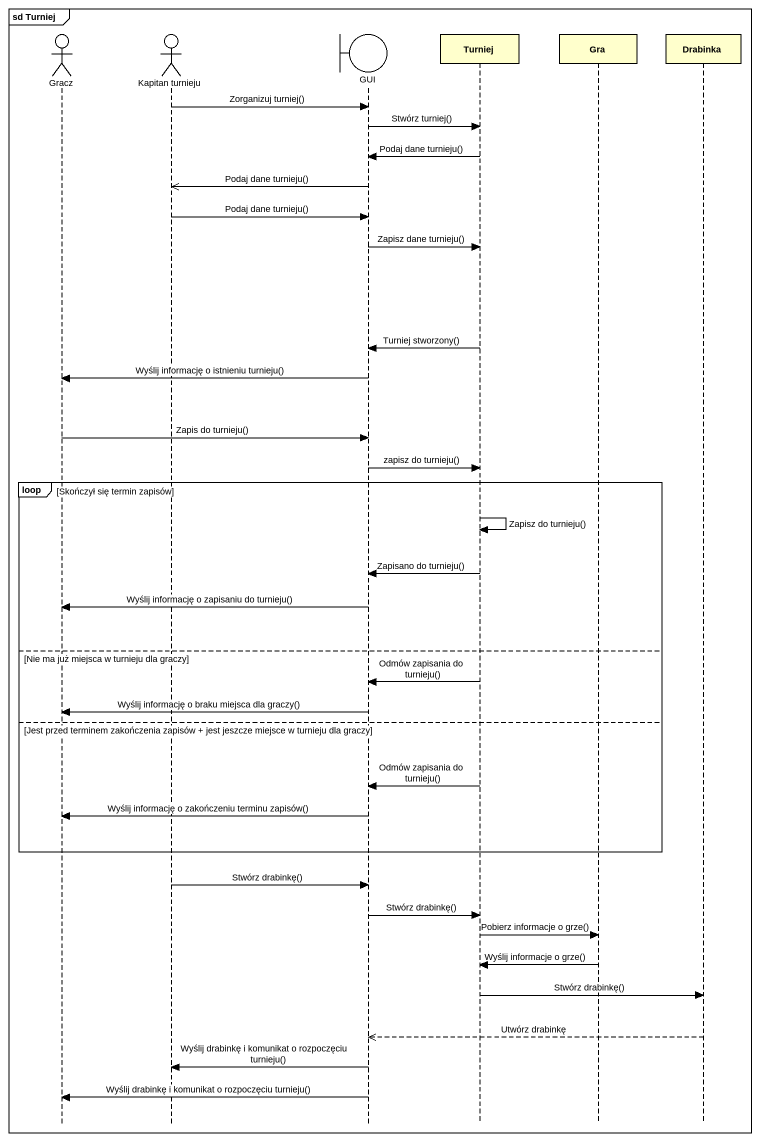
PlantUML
@startuml
mainframe sd Turniej
hide footbox
actor Gracz
actor "Kapitan turnieju" as Kapitan_turnieju
boundary GUI
participant Turniej
participant Gra
participant Drabinka

Kapitan_turnieju -> GUI : Zorganizuj turniej()
GUI -> Turniej : Stwórz turniej()
Turniej -> GUI : Podaj dane turnieju()
GUI ->> Kapitan_turnieju : Podaj dane turnieju()
Kapitan_turnieju -> GUI : Podaj dane turnieju()
GUI -> Turniej : Zapisz dane turnieju()
Turniej -> GUI : Turniej stworzony()
GUI -> Gracz : Wyślij informację o istnieniu turnieju()
Gracz -> GUI : Zapis do turnieju()
GUI -> Turniej : zapisz do turnieju()
loop Skończył się termin zapisów
  Turniej -> Turniej : Zapisz do turnieju()
  Turniej -> GUI : Zapisano do turnieju()
  GUI -> Gracz : Wyślij informację o zapisaniu do turnieju()
else Nie ma już miejsca w turnieju dla graczy
  Turniej -> GUI : Odmów zapisania do turnieju()
  GUI -> Gracz : Wyślij informację o braku miejsca dla graczy()
else Jest przed terminem zakończenia zapisów + jest jeszcze miejsce w turnieju dla graczy
  Turniej -> GUI : Odmów zapisania do turnieju()
  GUI -> Gracz : Wyślij informację o zakończeniu terminu zapisów()
end
Kapitan_turnieju -> GUI : Stwórz drabinkę()
GUI -> Turniej : Stwórz drabinkę()
Turniej -> Gra : Pobierz informacje o grze()
Gra -> Turniej : Wyślij informacje o grze()
Turniej -> Drabinka : Stwórz drabinkę()
Drabinka -->> GUI : Utwórz drabinkę
GUI -> Kapitan_turnieju : Wyślij drabinkę i komunikat o rozpoczęciu turnieju()
GUI -> Gracz : Wyślij drabinkę i komunikat o rozpoczęciu turnieju()
@enduml
